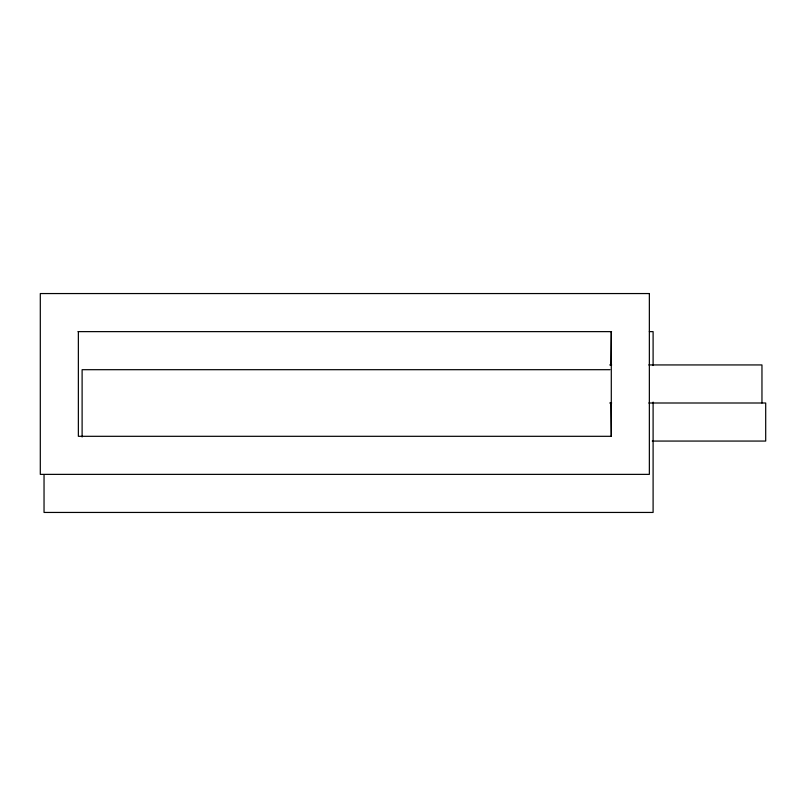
<?xml version="1.0" encoding="UTF-8"?>
<svg xmlns="http://www.w3.org/2000/svg" width="806" height="806" viewBox="0 0 806 806"><rect width="100%" height="100%" fill="white"/><g stroke="black" fill="none" stroke-linecap="round" stroke-linejoin="round"><path stroke-width="1.21" d="M610.918 364.937L611.291 331.629L611.291 436.308L78.363 436.308L78.363 331.629M78.021 331.629L611.573 331.629M649.324 331.629L653.102 331.629L653.102 365.531M609.739 364.937L611.653 364.937M648.8 364.937L761.962 364.937L761.962 403M610.011 369.692L82.111 369.692L82.111 436.983M609.739 403L611.653 403M648.8 403L765.7 403L765.7 441.063L652.276 441.063M610.918 403L611.291 436.308M653.102 402.093L653.102 512.445L44.038 512.445L44.038 474.774M649.354 293.555L40.3 293.555L40.3 474.371L649.354 474.371L649.354 293.555"/></g></svg>
